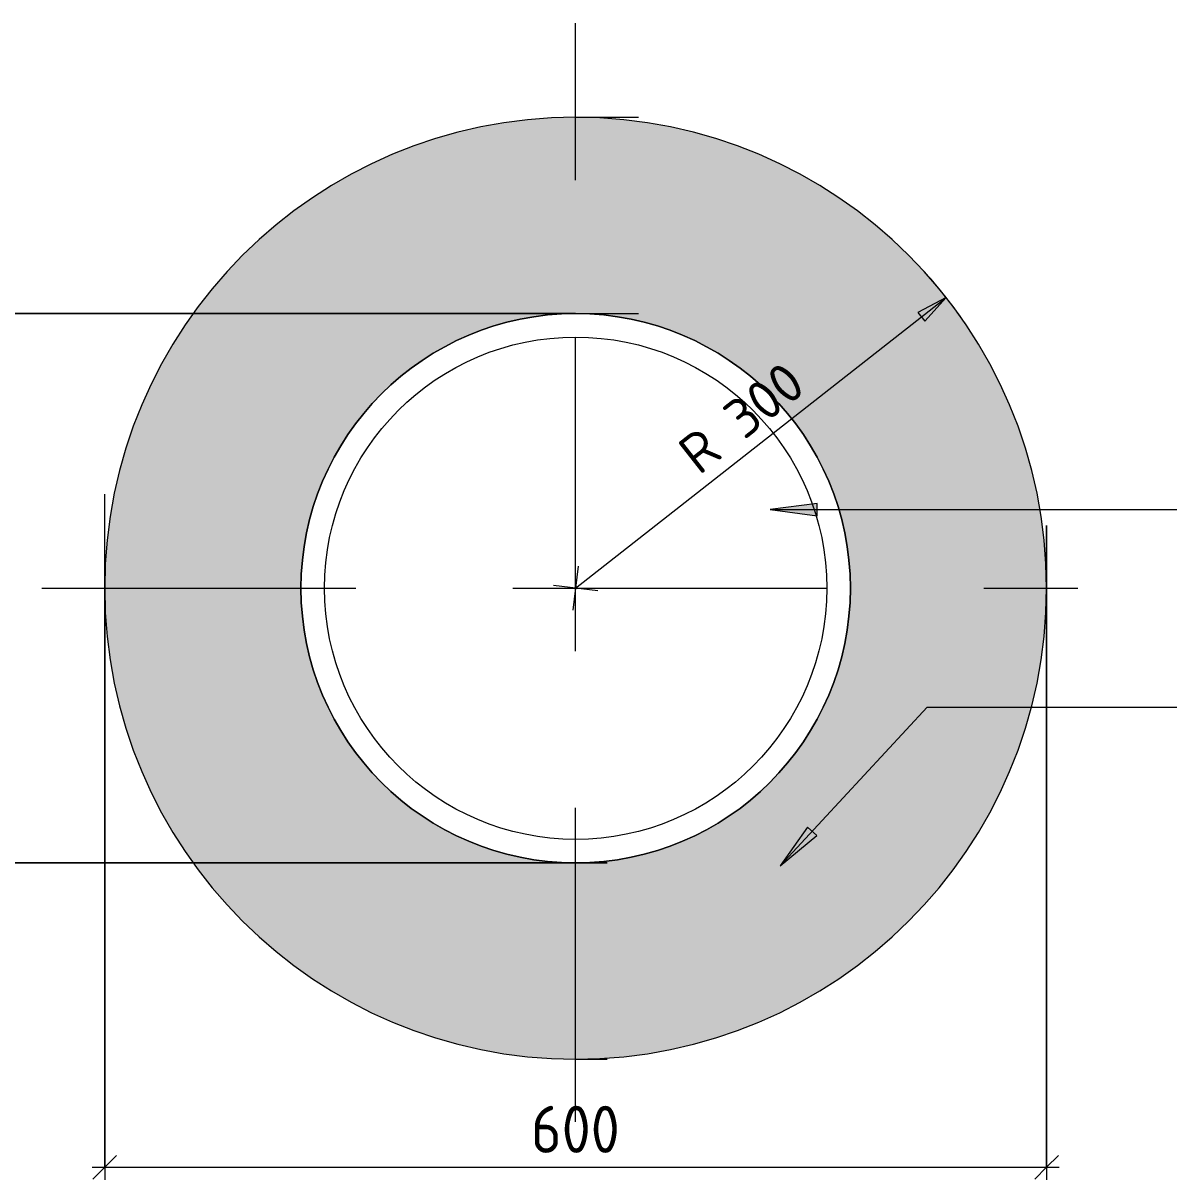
# Model space of a CAD drawing. Header units: millimetres. Extents: x 81663 to 277412, y -8553 to 29000.
# Drawn here: x 275721 to 276456, y 2331 to 3068 of the extents above; entities that cross this region are included whole.
import ezdxf

# ---------------------------------------------------------------- set-up
doc = ezdxf.new("R2010")
doc.units = ezdxf.units.MM
doc.linetypes.add('ADSK_Штрих_ш2 п1', pattern=[300, 200, -100])
for name, color, linetype, lineweight in [('A-ANNO-DIMS', 7, 'Continuous', 9), ('A-ANNO-DIMS-10', 7, 'Continuous', 9), ('A-DETL', 7, 'Continuous', 9), ('A-DETL-1', 7, 'ADSK_Штрих_ш2 п1', 9), ('G-ANNO-TEXT', 7, 'Continuous', 9)]:
    doc.layers.add(name, color=color, linetype=linetype, lineweight=lineweight)
doc.layers.add('A-DETL-GENF-7', color=7, linetype='Continuous', lineweight=9, true_color=0xf2dc97)
doc.styles.add('ISOCPEUR_6', font='isocpeur.ttf', dxfattribs={"width": 0.9, "height": 30})
doc.styles.add('ISOCPEUR_7', font='isocpeur.ttf', dxfattribs={"height": 25})
doc.dimstyles.new('ISO-2_5_1_0K_БОЛЬШОЙ', dxfattribs={"dimscale": 304.8, "dimtxt": 24.899529, "dimasz": 0.065617, "dimexe": 0.07874, "dimexo": 0, "dimgap": 0, "dimtad": 1, "dimjust": 3, "dimdec": 0, "dimzin": 0, "dimdsep": 46, "dimtxsty": 'ISOCPEUR_7', "dimsah": 1, "dimcen": 0.09, "dimazin": 0, "dimtfac": 1, "dimtdec": 4, "dimtix": 1, "dimtmove": 0, "dimatfit": 2, "dimfxl": 1, "dimtvp": 1, "dimtolj": 1, "dimtzin": 0, "dimarcsym": 2})
doc.dimstyles.new('ISO-3_0', dxfattribs={"dimscale": 304.8, "dimtxt": 29.879435, "dimasz": 0.049213, "dimexe": 0.026247, "dimexo": 0, "dimgap": 0, "dimtad": 1, "dimdec": 0, "dimrnd": 10, "dimzin": 0, "dimdsep": 46, "dimtxsty": 'ISOCPEUR_6', "dimblk1": 'OBLIQUE', "dimblk2": 'OBLIQUE', "dimsah": 1, "dimcen": 0.09, "dimdle": 0.026247, "dimazin": 0, "dimtfac": 1, "dimtdec": 4, "dimtix": 1, "dimtmove": 0, "dimatfit": 3, "dimfxl": 1, "dimtvp": 1, "dimtolj": 1, "dimtzin": 0, "dimarcsym": 2})

# ---------------------------------------------------------------- blocks, each defined once
blk = doc.blocks.new('DIMBLOCK48-Выкрас на потолке около светильника ЛК')
at = {"layer": 'A-ANNO-DIMS-10', "lineweight": 20}
for p, q in [((275679.85, 2882.81), (275672.35, 2890.31)), ((275679.85, 2882.81), (275687.35, 2875.31)), ((275679.85, 2532.81), (275672.35, 2540.31)), ((275679.85, 2532.81), (275687.35, 2525.31))]:
    blk.add_line(p, q, dxfattribs=at)
at = {"layer": 'A-ANNO-DIMS-10'}
for p, q in [((275679.85, 2524.81), (275679.85, 2890.81)), ((276073.07, 2882.81), (275671.85, 2882.81)), ((275679.85, 2882.81), (276073.07, 2882.81)), ((276093.07, 2532.81), (275671.85, 2532.81)), ((275679.85, 2532.81), (276093.07, 2532.81))]:
    blk.add_line(p, q, dxfattribs=at)
at = {"layer": 'A-ANNO-DIMS-10', "color": 0, "insert": (275640.66, 2679.37), "char_height": 30, "width": 68.263, "attachment_point": 1, "rotation": 90, "line_spacing_factor": 1.149209, "style": 'ISOCPEUR_6'}
blk.add_mtext('350', dxfattribs=at)
blk = doc.blocks.new('_Oblique')
at = {"color": 0, "linetype": 'ByBlock', "lineweight": -2}
blk.add_line((-0.5, -0.5), (0.5, 0.5), dxfattribs=at)
blk = doc.blocks.new('DIMBLOCK49-Выкрас на потолке около светильника ЛК')
at = {"layer": 'A-ANNO-DIMS-10'}
for p, q in [((276373.07, 2747.81), (276373.07, 2330.89)), ((276373.07, 2338.89), (276373.07, 2747.81)), ((275773.07, 2707.81), (275773.07, 2330.89)), ((275773.07, 2338.89), (275773.07, 2707.81)), ((275765.07, 2338.89), (276381.07, 2338.89))]:
    blk.add_line(p, q, dxfattribs=at)
at = {"layer": 'A-ANNO-DIMS-10', "lineweight": 20}
for p, q in [((275773.07, 2338.89), (275780.57, 2346.39)), ((276373.07, 2338.89), (276380.57, 2346.39)), ((275773.07, 2338.89), (275765.57, 2331.39)), ((276373.07, 2338.89), (276365.57, 2331.39))]:
    blk.add_line(p, q, dxfattribs=at)
at = {"layer": 'A-ANNO-DIMS-10', "color": 0, "insert": (276044.63, 2378.08), "char_height": 30, "width": 68.263, "attachment_point": 1, "line_spacing_factor": 1.149209, "style": 'ISOCPEUR_6'}
blk.add_mtext('600', dxfattribs=at)
blk = doc.blocks.new('DIMBLOCK50-Выкрас на потолке около светильника ЛК')
at = {"layer": 'A-ANNO-DIMS-10'}
blk.add_hatch(color=256, dxfattribs=at).paths.add_polyline_path([(276309, 2893.11), (276291.1, 2883.53), (276295.45, 2877.98)])
for p, q in [((276073.07, 2707.81), (276309, 2893.11)), ((276309, 2893.11), (276291.1, 2883.53)), ((276295.45, 2877.98), (276309, 2893.11)), ((276291.1, 2883.53), (276295.45, 2877.98)), ((276074.76, 2721.85), (276071.38, 2693.77)), ((276087.11, 2706.12), (276059.03, 2709.5))]:
    blk.add_line(p, q, dxfattribs=at)
blk.add_arc((276073.07, 2707.81), 300, 33.56187, 42.7292, dxfattribs=at)
at = {"layer": 'A-ANNO-DIMS-10', "color": 0, "insert": (276136.22, 2798.93), "char_height": 25, "width": 105.7272, "attachment_point": 1, "rotation": 38.14553, "line_spacing_factor": 1.149209, "style": 'ISOCPEUR_7'}
blk.add_mtext('R 300', dxfattribs=at)

msp = doc.modelspace()

# ---------------------------------------------------------------- hatches: boundary and pattern name
at = {"layer": 'A-DETL-GENF-7'}
h = msp.add_hatch(color=256, dxfattribs=at)
h.paths.add_polyline_path([(276073.07, 2407.81), (276092.66, 2408.46), (276112.26, 2410.39), (276131.6, 2413.57), (276150.69, 2418.03), (276169.53, 2423.75), (276187.88, 2430.64), (276205.73, 2438.74), (276223.09, 2448.02), (276239.74, 2458.37), (276255.67, 2469.79), (276270.89, 2482.28), (276285.2, 2495.68), (276298.6, 2509.99), (276311.09, 2525.21), (276322.51, 2541.14), (276332.86, 2557.79), (276342.14, 2575.15), (276350.23, 2593), (276357.13, 2611.35), (276362.85, 2630.19), (276367.31, 2649.28), (276370.48, 2668.54), (276372.41, 2688.05), (276373.07, 2707.81), (276372.41, 2727.57), (276370.48, 2747.08), (276367.31, 2766.34), (276362.85, 2785.42), (276357.13, 2804.26), (276350.23, 2822.61), (276342.14, 2840.47), (276332.86, 2857.83), (276322.51, 2874.48), (276311.09, 2890.41), (276298.6, 2905.63), (276285.2, 2919.94), (276270.89, 2933.34), (276255.67, 2945.83), (276239.74, 2957.25), (276223.09, 2967.59), (276205.73, 2976.88), (276187.88, 2984.97), (276169.53, 2991.87), (276150.69, 2997.59), (276131.6, 3002.04), (276112.26, 3005.23), (276092.66, 3007.16), (276073.06, 3007.81), (276053.48, 3007.16), (276033.89, 3005.23), (276014.54, 3002.04), (275995.45, 2997.59), (275976.61, 2991.87), (275958.27, 2984.97), (275940.41, 2976.88), (275923.05, 2967.59), (275906.4, 2957.25), (275890.47, 2945.83), (275875.25, 2933.34), (275860.94, 2919.94), (275847.54, 2905.63), (275835.05, 2890.41), (275823.63, 2874.48), (275813.28, 2857.83), (275804, 2840.47), (275795.91, 2822.61), (275789.01, 2804.26), (275783.29, 2785.42), (275778.83, 2766.34), (275775.66, 2747.08), (275773.74, 2727.57), (275773.07, 2707.81), (275773.74, 2688.05), (275775.66, 2668.54), (275778.83, 2649.28), (275783.29, 2630.19), (275789.01, 2611.35), (275795.91, 2593), (275804, 2575.15), (275813.28, 2557.79), (275823.63, 2541.14), (275835.05, 2525.21), (275847.54, 2509.99), (275860.94, 2495.68), (275875.25, 2482.28), (275890.47, 2469.79), (275906.4, 2458.37), (275923.05, 2448.02), (275940.41, 2438.74), (275958.27, 2430.64), (275976.61, 2423.75), (275995.45, 2418.03), (276014.54, 2413.57), (276033.89, 2410.39), (276053.48, 2408.46), (276073.06, 2407.81)])
h.paths.add_polyline_path([(276073.07, 2532.81), (276057.86, 2533.49), (276042.65, 2535.49), (276027.78, 2538.77), (276013.26, 2543.36), (275999.08, 2549.23), (275985.57, 2556.25), (275972.74, 2564.45), (275960.56, 2573.79), (275949.33, 2584.06), (275939.05, 2595.3), (275929.71, 2607.47), (275921.52, 2620.31), (275914.5, 2633.82), (275908.63, 2648), (275904.03, 2662.52), (275900.77, 2677.27), (275898.78, 2692.37), (275898.07, 2707.81), (275898.78, 2723.25), (275900.77, 2738.35), (275904.03, 2753.1), (275908.63, 2767.62), (275914.5, 2781.8), (275921.52, 2795.31), (275929.71, 2808.14), (275939.05, 2820.32), (275949.33, 2831.55), (275960.56, 2841.83), (275972.74, 2851.17), (275985.57, 2859.36), (275999.08, 2866.38), (276013.26, 2872.25), (276027.78, 2876.85), (276042.65, 2880.13), (276057.86, 2882.13), (276073.07, 2882.81), (276088.28, 2882.13), (276103.49, 2880.13), (276118.36, 2876.85), (276132.88, 2872.25), (276147.06, 2866.38), (276160.57, 2859.36), (276173.41, 2851.17), (276185.58, 2841.83), (276196.81, 2831.55), (276207.09, 2820.32), (276216.43, 2808.14), (276224.62, 2795.31), (276231.64, 2781.8), (276237.52, 2767.62), (276242.11, 2753.1), (276245.38, 2738.35), (276247.36, 2723.25), (276248.07, 2707.81), (276247.36, 2692.37), (276245.38, 2677.27), (276242.11, 2662.52), (276237.52, 2648), (276231.64, 2633.82), (276224.62, 2620.31), (276216.43, 2607.47), (276207.09, 2595.3), (276196.81, 2584.06), (276185.58, 2573.79), (276173.41, 2564.45), (276160.57, 2556.25), (276147.06, 2549.23), (276132.88, 2543.36), (276118.36, 2538.77), (276103.49, 2535.49), (276088.28, 2533.49)])
at = {"layer": 'G-ANNO-TEXT'}
for points in [[(276197.03, 2757.9), (276227.03, 2753.95), (276227.03, 2761.85)], [(276203.36, 2530.97), (276226.63, 2550.3), (276220.84, 2555.67)]]:
    msp.add_hatch(color=256, dxfattribs=at).paths.add_polyline_path(points)

# ---------------------------------------------------------------- linework, layer by layer
at = {"layer": 'A-DETL'}
for radius in [175, 160]:
    msp.add_circle((276073.07, 2707.81), radius, dxfattribs=at)
for radius, start, end in [(300, 0, 180), (175, 0, 180), (300, 180, 360), (175, 180, 0)]:
    msp.add_arc((276073.07, 2707.81), radius, start, end, dxfattribs=at)
at = {"layer": 'A-DETL-1'}
for p, q in [((276073.07, 2367.81), (276073.07, 3067.81)), ((276073.07, 3007.81), (276113.07, 3007.81)), ((276073.07, 2882.81), (276113.07, 2882.81)), ((275773.07, 2707.81), (275773.07, 2767.81)), ((276373.07, 2707.81), (276373.07, 2747.81)), ((275733.07, 2707.81), (276393.07, 2707.81)), ((276073.07, 2532.81), (276093.07, 2532.81)), ((276073.07, 2407.81), (276093.07, 2407.81))]:
    msp.add_line(p, q, dxfattribs=at)
at = {"layer": 'G-ANNO-TEXT'}
for p, q in [((276227.03, 2761.85), (276197.03, 2757.9)), ((276197.03, 2757.9), (276227.03, 2753.95)), ((276197.03, 2757.9), (276456.06, 2757.9)), ((276227.03, 2753.95), (276227.03, 2761.85)), ((276203.36, 2530.97), (276296.93, 2632.07)), ((276296.93, 2632.07), (276456.06, 2632.07)), ((276220.84, 2555.67), (276203.36, 2530.97)), ((276203.36, 2530.97), (276226.63, 2550.3)), ((276226.63, 2550.3), (276220.84, 2555.67))]:
    msp.add_line(p, q, dxfattribs=at)

# ---------------------------------------------------------------- dimensions: what is measured, and where the dimension line sits
at = {"layer": 'A-ANNO-DIMS'}
dim = msp.add_radius_dim(center=(276073.07, 2707.81), mpoint=(276309, 2893.11), dimstyle='ISO-2_5_1_0K_БОЛЬШОЙ', override={"dimpost": 'R<>'}, dxfattribs=at)
dim.commit()
dim.dimension.update_dxf_attribs({"geometry": 'DIMBLOCK50-Выкрас на потолке около светильника ЛК', "text_midpoint": (276175.45, 2804.11)})
dim = msp.add_linear_dim(base=(275679.85, 2882.81), p1=(276093.07, 2532.81), p2=(276073.07, 2882.81), angle=90, dimstyle='ISO-3_0', override={"dimpost": '<>', "dimfxl": 350.570963}, dxfattribs=at)
dim.commit()
dim.dimension.update_dxf_attribs({"geometry": 'DIMBLOCK48-Выкрас на потолке около светильника ЛК', "text_midpoint": (275664.85, 2707.81)})
dim = msp.add_linear_dim(base=(276373.07, 2338.89), p1=(275773.07, 2707.81), p2=(276373.07, 2747.81), dimstyle='ISO-3_0', override={"dimpost": '<>', "dimfxl": 601.331855}, dxfattribs=at)
dim.commit()
dim.dimension.update_dxf_attribs({"geometry": 'DIMBLOCK49-Выкрас на потолке около светильника ЛК', "text_midpoint": (276073.07, 2353.89)})

doc.saveas('drawing.dxf')
